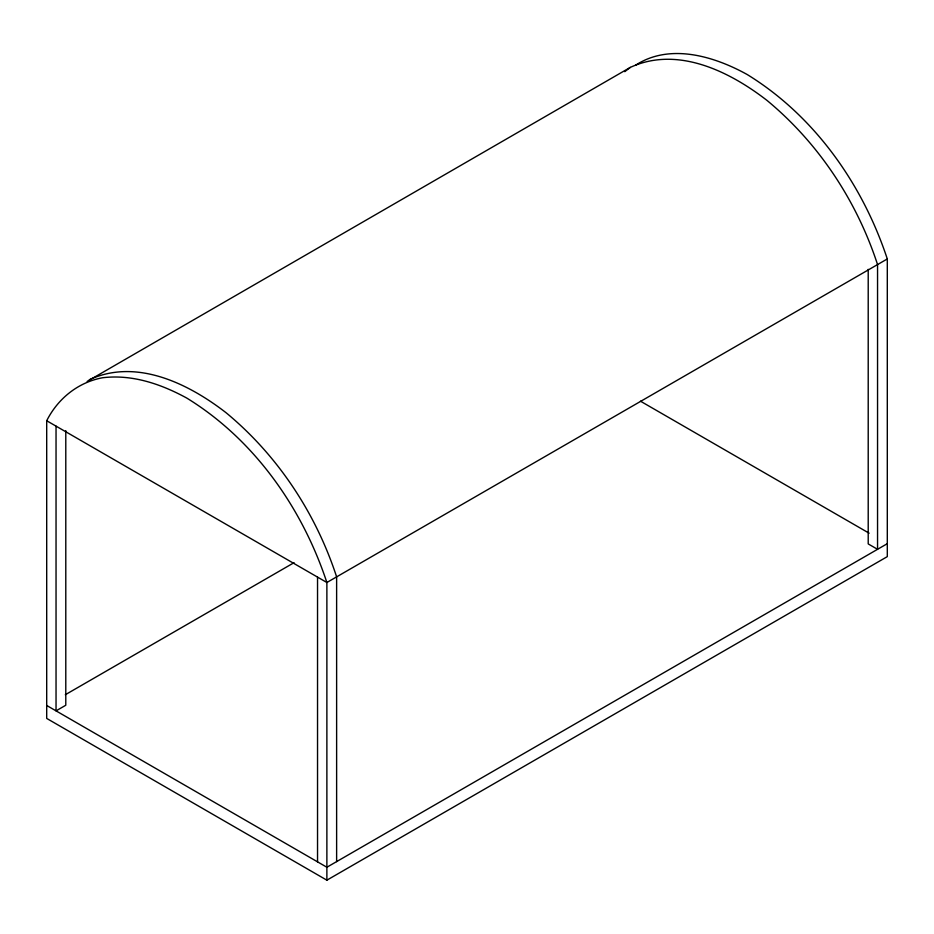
<?xml version="1.0" encoding="UTF-8"?>
<svg xmlns="http://www.w3.org/2000/svg" width="934" height="934" viewBox="0 0 934 934"><rect width="100%" height="100%" fill="white"/><g stroke="black" fill="none" stroke-linecap="round" stroke-linejoin="round"><path stroke-width="1.4" d="M46.7 420.744C57.85 398.62 78.059 382.275 102.612 377.745C132.266 374.16 161.068 384.049 186.788 398.082C254.258 439.529 302.254 507.991 326.877 582.501L326.877 880.178L46.7 718.421L46.7 420.744L326.877 582.501L887.3 258.952C862.677 184.43 814.67 115.968 747.212 74.533C714.148 56.203 669.853 42.917 635.599 65.193M87.154 381.411L630.298 67.4C677.395 45.638 729.419 71.311 767.024 100.44C818.651 143.124 856.805 201.02 877.551 264.579L877.551 549.309L868.211 543.915L868.211 269.354M624.753 71.673L630.298 67.4M65.298 694.744L294.047 562.677M887.3 543.681L326.877 867.242L46.7 705.474M326.877 880.178L887.3 556.629L887.3 258.952M89.372 379.706C136.469 357.944 188.493 383.617 226.098 412.746C277.725 455.418 315.879 513.315 336.625 576.873L336.625 861.615M640.455 401.176L869.122 533.186M317.537 577.119L317.537 861.849M65.789 430.679L65.789 705.24L56.04 710.867L56.04 426.137"/></g></svg>
